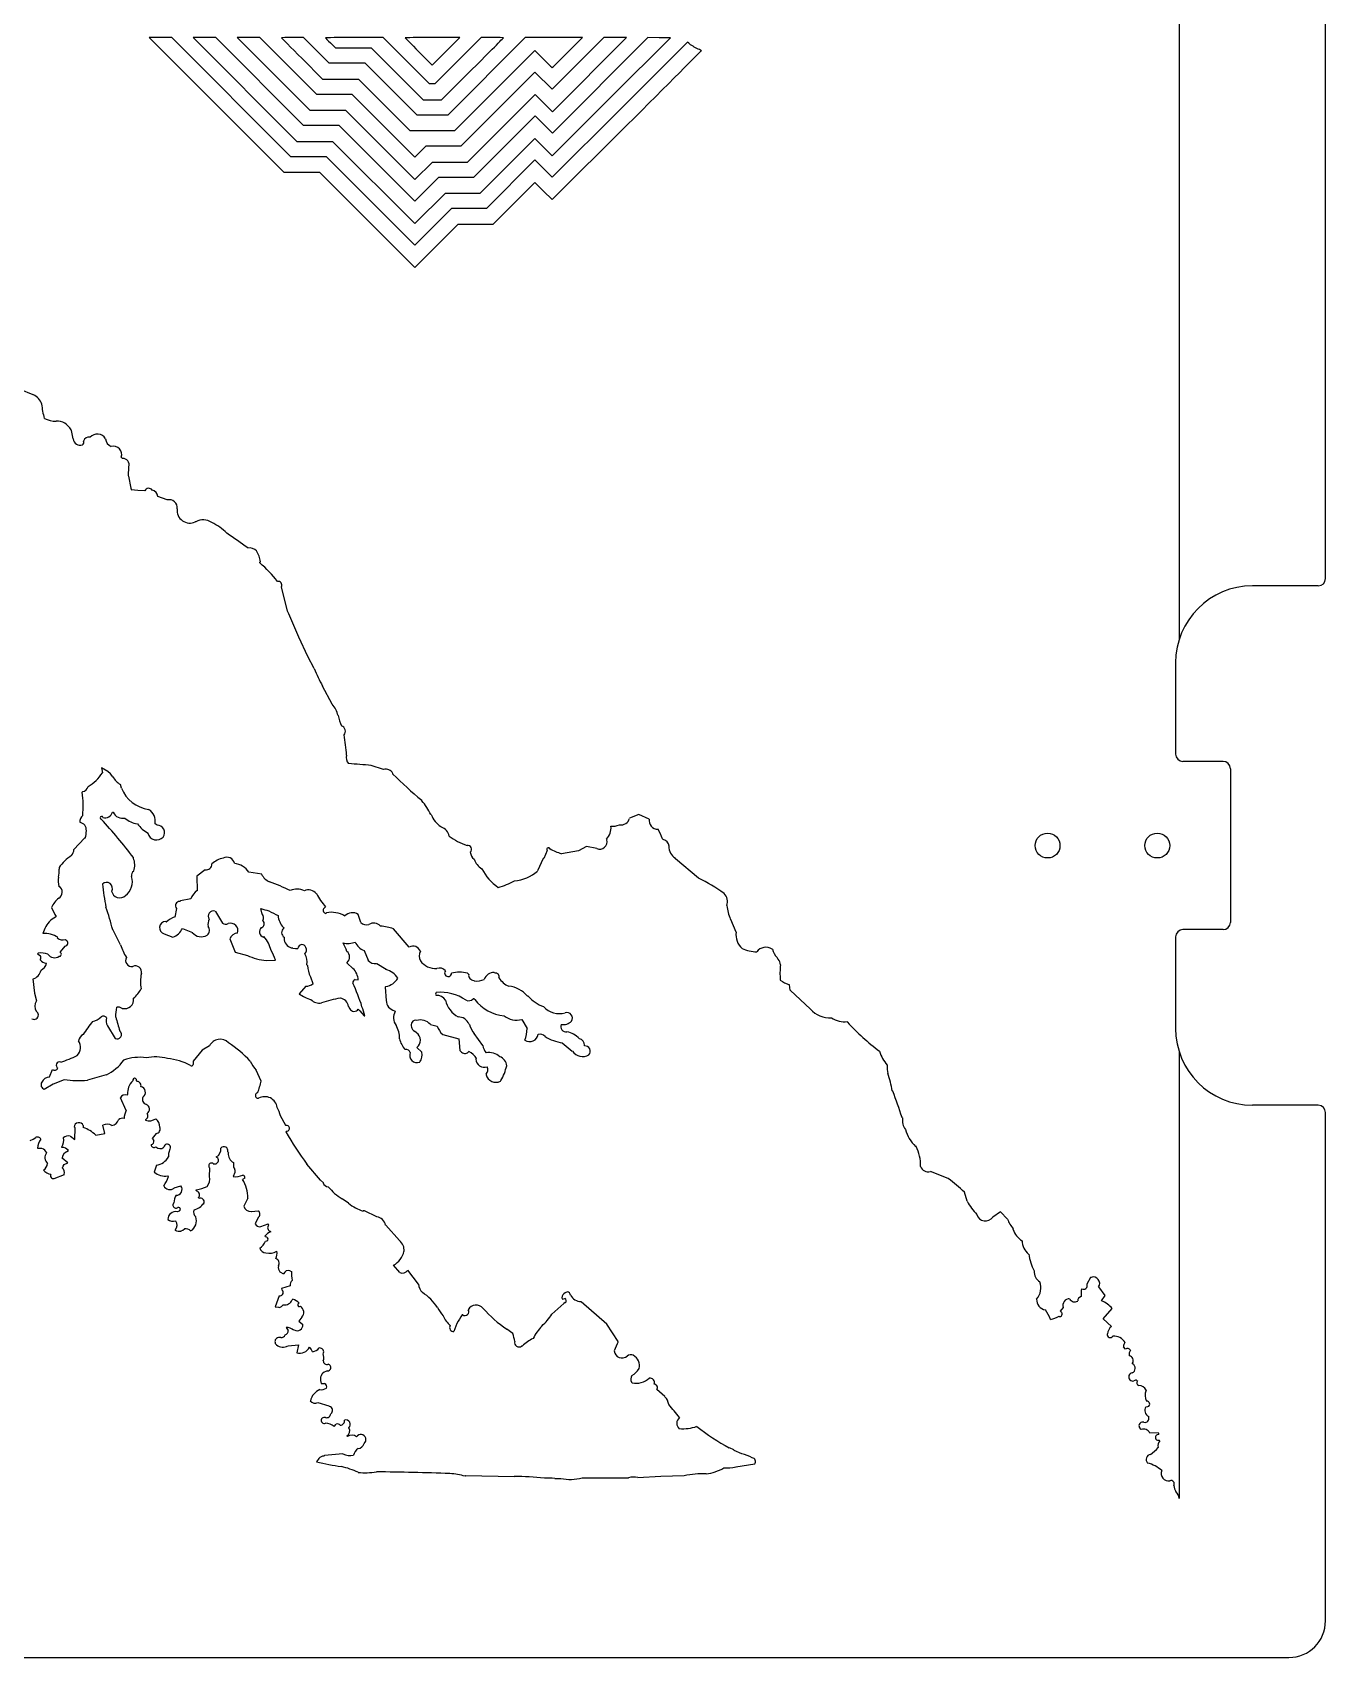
# Model space of a CAD drawing. Header units: millimetres. Extents: x -533 to 177, y -363 to 363.
# Drawn here: x 0.5 to 177.3, y -362.5 to -140.4 of the extents above; entities that cross this region are included whole.
import ezdxf

# ---------------------------------------------------------------- set-up
doc = ezdxf.new("R2010")
doc.units = ezdxf.units.MM

msp = doc.modelspace()

# ---------------------------------------------------------------- linework, layer by layer
at = {"color": 7, "linetype": 'Continuous', "lineweight": 25}
for p, q in [((157.25, -28.2), (157.25, -223.3)), ((177.25, -215), (177.25, -36.5)), ((19.52, -141.05), (16.44, -141.05)), ((16.44, -141.05), (34.85, -159.46)), ((35.79, -157.33), (19.52, -141.05)), ((22.46, -141.05), (36.63, -155.23)), ((25.54, -141.05), (22.46, -141.05)), ((37.54, -153.06), (25.54, -141.05)), ((28.48, -141.05), (38.38, -150.96)), ((31.56, -141.05), (28.48, -141.05)), ((39.33, -148.82), (31.56, -141.05)), ((37.54, -141.05), (36.03, -141.05)), ((41.04, -144.55), (37.54, -141.05)), ((41.21, -141.78), (41.88, -142.45)), ((48.43, -141.05), (44.48, -141.05)), ((54.76, -147.39), (48.43, -141.05)), ((55.13, -144.81), (58.89, -141.05)), ((58.89, -141.05), (55.15, -141.05)), ((61.83, -141.05), (55.5, -147.39)), ((67.85, -141.05), (57.25, -151.66)), ((63.34, -141.05), (61.83, -141.05)), ((75.66, -141.05), (67.85, -141.05)), ((78.6, -141.05), (71.53, -148.12)), ((84.62, -141.05), (71.55, -154.12)), ((71.55, -151.19), (81.68, -141.05)), ((73.61, -143.1), (75.66, -141.05)), ((81.68, -141.05), (78.6, -141.05)), ((79.61, -149.14), (87.68, -141.07)), ((90.03, -141.68), (80.78, -150.91)), ((86.15, -141.06), (84.62, -141.05)), ((87.68, -141.07), (86.15, -141.06)), ((90.19, -141.82), (90.03, -141.68)), ((37.33, -143.92), (40.13, -146.72)), ((41.88, -142.45), (46.78, -142.45)), ((46.78, -142.45), (53.89, -149.56)), ((53.27, -142.96), (55.13, -144.81)), ((58.23, -153.76), (69.17, -142.82)), ((69.17, -142.82), (70.33, -143.99)), ((45.94, -144.55), (41.04, -144.55)), ((53.05, -151.66), (45.94, -144.55)), ((56.41, -149.56), (60.64, -145.33)), ((69.17, -145.76), (59.03, -155.89)), ((71.53, -148.12), (69.17, -145.76)), ((44.19, -148.82), (39.33, -148.82)), ((40.13, -146.72), (45.03, -146.72)), ((52.75, -157.38), (44.19, -148.82)), ((45.03, -146.72), (52.07, -153.76)), ((55.5, -147.39), (54.76, -147.39)), ((59.94, -158.06), (69.18, -148.82)), ((69.18, -148.82), (71.55, -151.19)), ((38.38, -150.96), (43.25, -150.96)), ((43.25, -150.96), (52.75, -160.46)), ((53.89, -149.56), (56.41, -149.56)), ((80.78, -150.91), (71.53, -160.13)), ((71.54, -157.2), (79.61, -149.14)), ((42.41, -153.06), (37.54, -153.06)), ((52.75, -163.4), (42.41, -153.06)), ((57.25, -151.66), (53.05, -151.66)), ((69.18, -151.76), (60.78, -160.16)), ((71.55, -154.12), (69.18, -151.76)), ((71.53, -163.2), (81.72, -153.04)), ((36.63, -155.23), (41.5, -155.23)), ((41.5, -155.23), (52.75, -166.48)), ((52.07, -153.76), (58.23, -153.76)), ((61.69, -162.3), (69.17, -154.82)), ((69.17, -154.82), (71.54, -157.2)), ((40.66, -157.33), (35.79, -157.33)), ((52.75, -169.42), (40.66, -157.33)), ((54.24, -155.89), (52.75, -157.38)), ((59.03, -155.89), (54.24, -155.89)), ((34.85, -159.46), (39.71, -159.46)), ((39.71, -159.46), (52.75, -172.5)), ((52.75, -160.46), (55.15, -158.06)), ((55.15, -158.06), (59.94, -158.06)), ((69.17, -157.76), (62.53, -164.4)), ((71.53, -160.13), (69.17, -157.76)), ((55.99, -160.16), (52.75, -163.4)), ((60.78, -160.16), (55.99, -160.16)), ((63.44, -166.57), (69.17, -160.84)), ((69.17, -160.84), (70.34, -162.02)), ((70.34, -162.02), (71.53, -163.2)), ((52.75, -166.48), (56.93, -162.3)), ((56.93, -162.3), (61.69, -162.3)), ((57.77, -164.4), (52.75, -169.42)), ((52.75, -172.5), (58.68, -166.57)), ((62.53, -164.4), (57.77, -164.4)), ((58.68, -166.57), (63.44, -166.57)), ((0.59, -189.88), (-1.19, -189.17)), ((5.82, -194.75), (5.74, -194.67)), ((6.02, -195.92), (5.82, -194.75)), ((12.78, -198.58), (12.61, -198.41)), ((13.6, -200.98), (13.65, -199.72)), ((14.43, -202.92), (13.99, -202.89)), ((14.87, -202.95), (14.43, -202.92)), ((15.83, -203.01), (14.87, -202.95)), ((18.88, -204.26), (17.61, -203.8)), ((22.81, -207.25), (22.72, -207.25)), ((31.57, -212.78), (31.65, -212.7)), ((31.57, -212.87), (31.57, -212.78)), ((35.35, -219.45), (34.5, -216.13)), ((176.25, -216), (167.25, -216)), ((35.53, -219.81), (35.35, -219.45)), ((36.87, -223.01), (35.53, -219.81)), ((38.11, -225.65), (36.87, -223.01)), ((38.99, -227.3), (38.11, -225.65)), ((156.75, -226.5), (156.75, -239)), ((41.46, -232.17), (40.14, -229.69)), ((10.79, -241.37), (9.92, -240.89)), ((9.92, -240.89), (10.03, -241.55)), ((11.15, -241.71), (10.79, -241.37)), ((11.46, -242.1), (11.15, -241.71)), ((48.48, -241.09), (46.79, -240.55)), ((49.75, -241.72), (49.75, -241.64)), ((163.25, -240), (157.75, -240)), ((164.25, -241), (164.25, -262)), ((7.34, -244.13), (7.25, -244.22)), ((12.64, -243.66), (12.49, -243.16)), ((53.7, -245.38), (53.7, -245.3)), ((11.43, -246.95), (11.51, -246.95)), ((17.5, -248.71), (17.24, -248.55)), ((55, -247.27), (54.92, -247.27)), ((83.35, -247.25), (82.11, -247.78)), ((84.79, -247.88), (83.35, -247.25)), ((7.59, -250.48), (6.13, -252.03)), ((7.68, -250.48), (7.59, -250.48)), ((56.39, -248.98), (56.3, -248.9)), ((78.93, -250.63), (79.01, -250.71)), ((86.71, -250.67), (86.62, -250.59)), ((14.27, -253.23), (14.27, -253.14)), ((70.86, -252.19), (70.39, -253.29)), ((75.12, -252.24), (72.79, -252.64)), ((76.2, -251.62), (75.12, -252.24)), ((77.62, -251.92), (76.2, -251.62)), ((88.37, -253.3), (88.36, -253.21)), ((4.11, -254.51), (4.11, -254.74)), ((24.1, -254.8), (22.95, -255.67)), ((31.81, -255.42), (30.05, -255.14)), ((70.3, -253.29), (69.51, -254.98)), ((70.39, -253.29), (70.3, -253.29)), ((91.53, -255.97), (88.37, -253.3)), ((22.95, -255.67), (23.01, -257.67)), ((20.7, -259.07), (20.62, -259.16)), ((22.12, -258.78), (20.7, -259.07)), ((40.25, -260.14), (40.55, -259.87)), ((3.7, -261.21), (3.62, -261.29)), ((18.78, -261.97), (18.69, -261.89)), ((20.15, -260.09), (19.93, -261.27)), ((25.43, -260.45), (25.51, -260.53)), ((25.51, -260.53), (26.47, -262.09)), ((31.88, -260.86), (31.69, -260.11)), ((40.65, -260.7), (40.57, -260.79)), ((45.37, -262), (45.01, -260.92)), ((95.95, -261.62), (95.87, -261.54)), ((96.67, -263.36), (95.95, -261.62)), ((2.17, -262.83), (1.89, -263.52)), ((3.95, -264.04), (3.87, -264.13)), ((4.96, -264.35), (5.05, -264.43)), ((12.51, -265.07), (11.45, -263)), ((18.49, -263.56), (19.67, -264.03)), ((20.97, -262.83), (22.33, -263.38)), ((27.45, -264.24), (28.17, -266.06)), ((31.76, -262.7), (31.84, -262.7)), ((32.13, -263.95), (32.05, -264.03)), ((34.77, -262.7), (34.85, -262.7)), ((34.85, -262.7), (34.85, -262.78)), ((34.89, -264.04), (34.9, -264.39)), ((51.99, -265.41), (49.83, -262.88)), ((156.75, -264), (156.75, -276.5)), ((163.25, -263), (157.75, -263)), ((1.25, -266.21), (1.17, -266.29)), ((1.17, -266.29), (1.53, -266.51)), ((4.9, -265.27), (4.25, -266.04)), ((4.25, -266.04), (4.26, -266.13)), ((28.17, -266.06), (29.86, -266.52)), ((36.08, -265.51), (36.42, -265.56)), ((36.42, -265.56), (36.77, -265.58)), ((45.81, -265.83), (46.35, -267.15)), ((101.66, -265.65), (101.58, -265.65)), ((32.47, -267.2), (33.72, -267.16)), ((38, -267.8), (38.09, -267.88)), ((43.51, -267.57), (43.51, -267.48)), ((44.29, -268.3), (43.51, -267.57)), ((47.53, -267.62), (48.81, -268.42)), ((102.41, -267.06), (102.28, -266.8)), ((0.51, -269.74), (0.73, -271.66)), ((37.83, -270.73), (36.94, -271.76)), ((38.47, -269.46), (38.82, -270.37)), ((44.6, -269.83), (45, -269.87)), ((48.79, -270.77), (48.71, -270.85)), ((48.71, -270.85), (48.84, -272.69)), ((60.03, -269.04), (59.94, -268.96)), ((60.11, -269.12), (60.03, -269.04)), ((60.89, -270.02), (60.81, -269.94)), ((63.71, -268.94), (63.62, -268.86)), ((104.08, -271.27), (103.97, -270.52)), ((0.73, -271.66), (1.01, -272.74)), ((68.22, -272.08), (68.14, -272.08)), ((106.82, -273.87), (104.08, -271.27)), ((11.86, -274.95), (11.89, -274.62)), ((11.89, -274.62), (11.92, -274.28)), ((11.92, -274.28), (11.95, -273.94)), ((11.95, -273.94), (11.99, -273.61)), ((43.68, -273.5), (43.85, -273.82)), ((45.02, -273.88), (45.25, -274.08)), ((45.25, -274.08), (45.8, -274.78)), ((45.66, -273.83), (45.52, -273.53)), ((45.89, -274.78), (45.66, -273.83)), ((45.8, -274.78), (45.89, -274.78)), ((49.96, -274.08), (50.05, -274.16)), ((67.39, -275.28), (68.09, -276.51)), ((10.72, -276.15), (11.77, -277.88)), ((52.97, -277.09), (52.7, -276.88)), ((54.87, -275.95), (55.79, -276.18)), ((56.58, -277.33), (58.77, -277.94)), ((60.22, -275.97), (60.13, -275.89)), ((62.05, -278.85), (60.84, -277.21)), ((111.89, -275.65), (111.89, -275.57)), ((23.69, -279.48), (22.43, -280.96)), ((24.67, -278.87), (23.69, -279.48)), ((53.71, -279.75), (53.03, -279.1)), ((58.77, -277.94), (58.89, -279.52)), ((58.89, -279.52), (59.14, -279.75)), ((72.91, -278.47), (74.28, -279.61)), ((75.93, -278.89), (75.93, -278.81)), ((157.25, -279.7), (157.25, -340.75)), ((2.8, -283.14), (3.19, -282.13)), ((22.43, -280.96), (22.45, -281.43)), ((61.18, -280.63), (61.1, -280.72)), ((3.32, -284.13), (2.09, -284.83)), ((4.81, -283.51), (3.32, -284.13)), ((10.57, -282.85), (7.99, -283.59)), ((14.68, -283.65), (14.77, -283.74)), ((31.74, -283.69), (31.04, -282.21)), ((62.49, -282.77), (62.5, -282.85)), ((64.44, -283.72), (64.52, -283.63)), ((13.29, -287.71), (12.49, -285.97)), ((13.4, -285.61), (13.48, -285.53)), ((118.08, -285.1), (118, -285.02)), ((35.09, -289.79), (34.38, -288.47)), ((119.44, -288.74), (119.35, -288.66)), ((176.25, -287), (167.25, -287)), ((177.25, -357.5), (177.25, -288)), ((6.24, -289.99), (6.16, -289.99)), ((6.33, -290.07), (6.24, -289.99)), ((6.28, -291.67), (6.33, -290.07)), ((7.41, -289.79), (7.42, -290.04)), ((9.12, -291.08), (10.37, -290.88)), ((10.37, -290.88), (10.08, -289.72)), ((15.92, -288.97), (15.92, -289.06)), ((17.39, -290.86), (16.82, -291.54)), ((35.11, -290.62), (35.19, -290.54)), ((0.18, -291.8), (0.57, -291.62)), ((0.57, -291.62), (0.93, -291.39)), ((1.14, -292.89), (1.75, -292.89)), ((4.48, -292.8), (4.48, -292.71)), ((4.74, -292.8), (4.48, -292.8)), ((5, -292.87), (4.74, -292.8)), ((4.85, -293.52), (5.41, -293.19)), ((5.41, -293.19), (5, -292.87)), ((5.65, -291.21), (6.28, -291.67)), ((16.82, -291.54), (17.07, -291.82)), ((121.3, -292.62), (121.21, -292.63)), ((4.52, -294.22), (4.6, -294.13)), ((5.29, -294.86), (4.52, -294.22)), ((4.56, -295.55), (4.66, -295.31)), ((4.6, -294.13), (4.68, -293.81)), ((4.66, -295.31), (4.82, -295.1)), ((4.68, -293.81), (4.85, -293.52)), ((4.82, -295.1), (5.29, -294.86)), ((17.42, -295.2), (17.12, -296.13)), ((27.16, -293.35), (27.24, -293.43)), ((27.24, -293.43), (27.25, -293.51)), ((27.95, -294.83), (27.97, -295.5)), ((39.85, -297.25), (37.99, -295.06)), ((3.42, -297.01), (4.83, -296.47)), ((18.97, -296.67), (19.06, -296.75)), ((24.66, -296.76), (24.71, -295.59)), ((28.15, -296.19), (27.92, -296.76)), ((27.97, -295.5), (28.06, -295.58)), ((28.06, -295.58), (28.15, -295.88)), ((28.15, -295.88), (28.15, -296.19)), ((29.49, -296.97), (29.18, -297.14)), ((40.24, -297.59), (39.85, -297.25)), ((125.68, -297.02), (123.23, -296.08)), ((19.85, -298.31), (20.76, -298.04)), ((22.87, -298.65), (22.87, -298.57)), ((22.96, -298.73), (22.87, -298.65)), ((23.23, -299.73), (23.15, -299.65)), ((29.92, -299.71), (29.37, -300.82)), ((43.69, -300.38), (42.8, -299.78)), ((128.28, -300.13), (127.91, -298.88)), ((20.52, -301.48), (20.27, -301.56)), ((30.39, -301.54), (31.39, -301.43)), ((45.78, -301.46), (45.69, -301.46)), ((45.86, -301.45), (45.78, -301.46)), ((47.55, -302.24), (45.86, -301.45)), ((132.83, -301.59), (131.76, -302.29)), ((133.78, -302.57), (132.83, -301.59)), ((20.81, -304.19), (21.05, -304.07)), ((21.05, -304.07), (21.26, -303.88)), ((31.33, -302.35), (30.94, -303.2)), ((31.7, -303.59), (32.7, -303.23)), ((32.7, -303.23), (32.7, -303.32)), ((32.7, -303.32), (32.78, -303.4)), ((32.97, -304.23), (33.06, -304.31)), ((50.65, -305.5), (48.76, -303.38)), ((134.57, -303.97), (134.57, -303.89)), ((32.24, -304.92), (32.33, -305)), ((34.31, -309.76), (34.8, -310.03)), ((35.68, -309.63), (35.88, -309.75)), ((50.69, -309.85), (49.82, -308.87)), ((53.24, -311.45), (51.77, -309.57)), ((145.12, -310.54), (144.64, -311.47)), ((145.2, -310.54), (145.12, -310.54)), ((34.22, -313.06), (33.67, -314.58)), ((35.69, -311.68), (34.52, -312.05)), ((143.85, -313.17), (143.49, -313.37)), ((143.86, -312.35), (143.85, -313.17)), ((143.91, -312.08), (143.86, -312.35)), ((147.11, -312.99), (146.24, -311.85)), ((146.63, -313.76), (147.11, -312.99)), ((33.67, -314.58), (34.09, -314.62)), ((34.09, -314.62), (34.26, -314.63)), ((34.26, -314.63), (34.54, -314.51)), ((34.54, -314.51), (34.75, -314.3)), ((35.99, -313.6), (36.07, -313.51)), ((73.13, -314.09), (71.5, -315.56)), ((72.86, -313.32), (72.95, -313.51)), ((72.95, -313.51), (73.26, -313.43)), ((73.3, -313.98), (73.13, -314.09)), ((78.98, -316.94), (75.47, -313.86)), ((141.38, -314.65), (140.98, -315.17)), ((143.39, -313.56), (143.37, -313.76)), ((143.49, -313.37), (143.39, -313.56)), ((146.86, -316.18), (148.08, -314.81)), ((35.17, -317.38), (35.43, -317.8)), ((37.31, -315.99), (36.9, -316.5)), ((36.9, -316.5), (37.42, -316.99)), ((58.49, -316.83), (58.1, -317.93)), ((59.29, -315.64), (59.21, -315.64)), ((66.13, -318.21), (65.31, -317.63)), ((80.55, -319.32), (78.98, -316.94)), ((140.92, -315.92), (140.83, -315.84)), ((147.98, -317.23), (146.86, -316.18)), ((35.41, -319.88), (36.83, -319.76)), ((36.27, -317.69), (36.19, -317.77)), ((36.83, -319.76), (36.6, -320.85)), ((67.44, -319.93), (67.35, -319.93)), ((149.9, -320.36), (149.65, -320.02)), ((150.87, -322.34), (150.87, -322.26)), ((39.86, -324.62), (39.95, -325.03)), ((39.95, -325.03), (40.41, -325.05)), ((82.46, -324.96), (82.37, -324.88)), ((86.94, -326.84), (85.83, -325.87)), ((39.47, -327.63), (40.98, -328.09)), ((40.98, -328.09), (41.07, -328.18)), ((152.71, -328.23), (152.98, -328.2)), ((40.52, -329.7), (40.44, -329.7)), ((41.73, -330.92), (41.99, -330.61)), ((153.08, -329.64), (153.08, -329.56)), ((43.44, -332.21), (43.52, -332.29)), ((152.04, -331.34), (151.8, -331.07)), ((154.39, -331.78), (153.22, -331.81)), ((154.59, -332.86), (154.5, -332.78)), ((39.62, -335.28), (39.31, -335.74)), ((40.42, -334.88), (40.33, -334.97)), ((42.92, -334.65), (40.42, -334.88)), ((96.34, -334.11), (95.75, -333.83)), ((96.42, -334.19), (96.34, -334.11)), ((97.44, -334.67), (96.42, -334.19)), ((59.64, -337.7), (59.72, -337.62)), ((59.72, -337.62), (66.33, -337.77)), ((86.4, -337.73), (89.58, -337.64)), ((96.65, -336.45), (99.23, -336.04)), ((71.9, -338.04), (72.3, -338.04)), ((72.3, -338.04), (72.7, -338.02)), ((75.62, -337.94), (81.98, -337.93)), ((83.23, -337.9), (86.4, -337.73)), ((-172.25, -362.5), (172.25, -362.5))]:
    msp.add_line(p, q, dxfattribs=at)
for centre in [(139.25, -251.5), (154.25, -251.5)]:
    msp.add_circle(centre, 1.7, dxfattribs=at)
for centre, radius, start, end in [((-0.15, -191.7), 1.96, 15.7549, 67.7291), ((11.61, -190.31), 9.92, 184.9308, 196.3313), ((3.58, -190.4), 3.08, 241.3547, 272.2825), ((3.75, -195.72), 2.25, 27.7702, 91.3397), ((9.34, -196.53), 1.29, 29.9939, 139.4457), ((7, -195.78), 0.984, 187.8901, 287.8573), ((7.12, -196.39), 0.374, 298.099, 28.1292), ((8.18, -196.43), 0.765, 76.9556, 163.3866), ((11.78, -195.73), 1.34, 186.6262, 245.8917), ((11.53, -198.05), 1.14, 341.599, 104.7879), ((12.81, -199.46), 0.882, 342.4838, 91.7131), ((78.67, -188.83), 66.19, 190.5802, 192.2695), ((16.36, -203.24), 0.577, 35.6244, 157.0269), ((16.6, -203.88), 1.01, 4.8245, 76.8809), ((19.18, -205.31), 1.09, 350.888, 105.9329), ((22, -205.66), 1.76, 174.3166, 294.4325), ((23.81, -208.92), 1.95, 53.1283, 121.1962), ((22.16, -213.52), 6.78, 44.0266, 65.3481), ((-27.48, -290.43), 98.15, 54.205, 56.2646), ((30.13, -212.2), 1.39, 45.3518, 98.4644), ((27.69, -213.29), 4, 8.5653, 31.4251), ((20.56, -225.78), 16.97, 37.746, 49.5559), ((34.06, -215.89), 0.505, 331.8046, 98.6962), ((176.25, -215), 1, 270, 0), ((167.25, -226.5), 10.5, 90, 180), ((53.94, -221.58), 16.01, 200.9443, 210.465), ((38.33, -234.74), 4.05, 14.3808, 39.4355), ((47.48, -232.82), 5.3, 189.9213, 205.9754), ((42.46, -235.89), 0.795, 321.838, 71.1411), ((18.15, -240.73), 25.31, 3.6203, 9.8933), ((44.71, -239.44), 1.34, 167.1182, 220.1899), ((157.75, -239), 1, 180, 270), ((5.43, -238.76), 5.38, 299.4093, 328.7309), ((14.12, -240.54), 3.08, 210.399, 238.1454), ((23.58, -509.13), 269.58, 85.0598, 85.721), ((48.77, -242.16), 1.11, 27.8839, 105.198), ((92.78, -198.17), 61.23, 225.3444, 230.3255), ((163.25, -241), 1, 0, 90), ((-4.99, -246.14), 12.4, 354.2006, 8.9189), ((7.16, -243.21), 0.937, 280.7198, 345.6681), ((17.11, -241.77), 4.86, 202.9144, 261.0217), ((15.37, -248.19), 1.9, 349.2924, 59.0662), ((47.54, -250.7), 8.14, 24.948, 40.8353), ((7.97, -248.2), 1.02, 127.6988, 186.834), ((6.75, -249.39), 1.09, 355.5813, 79.4231), ((9.92, -247.72), 0.201, 18.508, 254.6222), ((-37.76, -292.51), 65.25, 37.1071, 43.1172), ((10.41, -246.64), 1.06, 253.1208, 343.125), ((12.8, -246.36), 1.42, 204.5138, 283.0976), ((15.16, -245.57), 2.98, 226.6963, 263.293), ((19.05, -245.24), 5.36, 217.804, 238.7863), ((17.51, -249.73), 1.02, 323.0178, 90.8719), ((58.11, -246.14), 3.31, 200.0031, 236.8618), ((79.78, -246.72), 2.15, 263.7418, 295.6413), ((80.94, -247.47), 1.21, 259.1979, 344.8555), ((85.95, -248.09), 1.18, 169.5206, 272.5486), ((5.06, -249.55), 2.78, 340.4111, 1.4417), ((17.43, -249.54), 1.2, 193.7665, 318.1675), ((55.91, -250.44), 1.53, 8.6488, 71.7941), ((62.09, -244.2), 7.6, 232.1847, 253.1635), ((78.01, -250.96), 1.03, 248.2062, 13.8593), ((77.48, -249.13), 2.09, 313.9494, 7.4607), ((80.04, -252.87), 6.96, 19.1759, 31.2078), ((86.41, -251.73), 1.1, 7.5186, 74.2121), ((8.91, -257.82), 5.84, 122.0031, 145.397), ((4.79, -252.01), 1.34, 320.0809, 359.4324), ((12.08, -254.16), 2.38, 339.9432, 23.1807), ((27.08, -256.19), 3.01, 99.9138, 133.8989), ((27.05, -254.17), 1.07, 12.8727, 117.1212), ((59.99, -251.99), 0.52, 309.8183, 102.1993), ((61.77, -252.25), 1.45, 185.4037, 230.8336), ((70.99, -252.02), 0.215, 24.3814, 232.4943), ((79.79, -234.58), 19.36, 243.6143, 248.8161), ((89.21, -251.72), 1.72, 175.4915, 240.459), ((0.99, -255.05), 3.13, 345.4691, 5.7602), ((14.75, -255.61), 0.756, 124.3692, 189.1116), ((24.25, -254.07), 0.746, 258.072, 3.6234), ((27.72, -256.74), 2.83, 34.4829, 82.4151), ((33.89, -254.36), 2.34, 206.9838, 244.1327), ((63.34, -252.47), 2.64, 200.0021, 236.8654), ((68.07, -251.48), 6.95, 207.4749, 235.6218), ((65.9, -250.87), 5.47, 274.9229, 311.2837), ((6.85, -256.32), 2.86, 170.199, 195.7125), ((3.62, -257.88), 0.916, 298.2856, 58.8089), ((10.59, -257.35), 0.812, 331.6526, 134.1479), ((46.03, -252.7), 36.23, 186.4435, 191.4802), ((11.8, -256.48), 2.33, 306.9761, 18.9539), ((24.12, -259.47), 2.12, 121.6656, 160.9748), ((25.62, -277.76), 22.49, 63.3265, 71.1893), ((36.65, -259.76), 2.3, 64.3452, 113.7928), ((38.22, -258.97), 1.4, 39.3132, 114.3176), ((61.11, -246.45), 11.19, 285.7099, 298.0587), ((81.96, -275.98), 22.18, 53.9314, 64.4281), ((6.35, -261.43), 3.57, 129.9144, 155.8936), ((12.42, -257.5), 1.15, 191.999, 312.6392), ((20.57, -259.72), 0.563, 84.5656, 221.3442), ((46.81, -254.21), 8.44, 207.2676, 222.0694), ((93.89, -259.18), 1.6, 340.5866, 45.1565), ((102.81, -258.79), 7.46, 187.1113, 201.6256), ((4.93, -263.99), 2.99, 115.8921, 157.2734), ((13.89, -255.34), 11.75, 203.2033, 209.9539), ((-26.23, -272.65), 38.89, 14.3556, 19.107), ((18.69, -262.74), 0.851, 89.7199, 256.3428), ((20.95, -264.25), 3.16, 108.9758, 133.6285), ((26.15, -262.28), 1.69, 154.5864, 189.5986), ((25.24, -261.17), 0.739, 75.8598, 212.1224), ((26.89, -261.64), 0.617, 227.3522, 303.0909), ((27.55, -263.13), 1.02, 341.2756, 108.1484), ((35.75, -247.61), 13.15, 251.9836, 256.9399), ((31.61, -262.19), 0.557, 294.1708, 48.3472), ((31.13, -261.41), 0.93, 336.9966, 36.5041), ((39.11, -249.32), 12.78, 240.2987, 246.6745), ((36.73, -260.88), 2.68, 183.7086, 223.0156), ((40.68, -260.33), 0.477, 156.6678, 256.295), ((41.37, -264.07), 3.44, 58.4459, 102.0533), ((44.22, -262.13), 1.45, 57.0614, 136.4519), ((46.18, -261.19), 1.15, 224.7128, 284.2065), ((47.14, -263.34), 1.24, 42.2206, 122.9554), ((163.25, -262), 1, 270, 0), ((2.02, -267.31), 3.79, 59.4681, 92.0195), ((4.63, -263.15), 1.25, 232.0022, 285.1304), ((18.84, -261.83), 2.36, 290.6293, 334.8601), ((23.54, -262.41), 1.56, 218.5794, 301.0046), ((23.88, -263.09), 0.799, 305.7097, 41.1633), ((28.67, -264.79), 1.34, 96.6127, 155.9022), ((32.3, -263.28), 0.794, 133.1455, 251.2067), ((28.82, -266.84), 4.39, 13.0823, 41.1588), ((35.29, -263.4), 0.754, 125.2661, 237.8574), ((47.29, -270.57), 8.1, 71.7695, 84.5667), ((99.22, -263.69), 2.57, 172.4752, 227.5224), ((157.75, -264), 1, 90, 180), ((1.66, -268.96), 2.78, 70.4032, 98.466), ((1.11, -266.81), 0.516, 322.5754, 35.5158), ((3.49, -265.76), 1.07, 212.8167, 305.244), ((4.16, -266.38), 0.265, 256.3797, 69.864), ((4.87, -264.83), 0.439, 274.2944, 66.2087), ((20.42, -262.47), 8.33, 198.1814, 211.3416), ((32.88, -260.25), 6.96, 244.1884, 266.5558), ((27.12, -269.46), 6.98, 19.1922, 31.1894), ((36.19, -264.21), 1.3, 187.7938, 265.2645), ((37.32, -265.59), 0.55, 13.7284, 178.1939), ((37.32, -265.8), 0.634, 307.9804, 32.5182), ((35.61, -267.49), 2.41, 352.5857, 29.461), ((43.56, -261.95), 2.94, 257.8797, 290.9641), ((37.71, -267.93), 6.08, 18.7513, 30.7657), ((42.82, -266.75), 1.01, 313.2096, 49.9168), ((46.47, -263.93), 2.01, 202.264, 250.8586), ((52.52, -266.3), 1.04, 19.5893, 121.0266), ((54.73, -266.6), 1.38, 152.3027, 208.7279), ((99.91, -259.42), 6.63, 248.5488, 266.496), ((100.75, -266.95), 1.54, 57.4048, 143.9026), ((103.59, -265.36), 1.95, 188.5316, 227.7224), ((0.11, -268.23), 1.57, 284.6674, 348.4524), ((2.43, -266.51), 1.09, 214.0305, 267.1626), ((1.11, -267.37), 1.28, 294.6821, 349.8694), ((14.05, -267.2), 0.842, 151.8132, 278.6867), ((14.53, -268.82), 0.865, 347.9598, 113.9604), ((42.6, -267.64), 4.52, 183.1015, 203.7964), ((42.74, -269.95), 2.26, 2.0133, 46.775), ((47.3, -266.47), 1.18, 215.6797, 281.0438), ((47.93, -271.29), 2.99, 33.515, 73.0251), ((55.58, -265.79), 2.53, 215.5131, 273.7298), ((56.11, -269.35), 1.1, 41.8951, 109.3322), ((57.29, -268.93), 0.478, 140.2807, 359.2422), ((101.63, -267.82), 1.1, 1.6885, 44.412), ((116.28, -269.01), 13.61, 174.8627, 183.6775), ((19.71, -270.1), 4.48, 165.7637, 192.7737), ((37.74, -268.94), 1.8, 272.8983, 307.0966), ((44.76, -270.31), 0.502, 108.814, 179.6548), ((23.29, -280.34), 23.25, 17.0353, 25.5796), ((48.4, -268.44), 2.36, 279.5616, 329.6102), ((58.8, -273.6), 4.78, 76.2101, 102.5052), ((60.83, -269.21), 0.726, 172.7422, 267.7067), ((61.15, -267.25), 2.78, 264.6539, 292.72), ((63.58, -270.3), 1.45, 88.6282, 160.3042), ((63.8, -269.4), 0.467, 335.0034, 101.8573), ((67.01, -267.63), 3.41, 215.2466, 245.498), ((65.09, -274.75), 4.06, 41.2293, 82.8168), ((105.38, -266.1), 4.64, 234.681, 252.2932), ((2.08, -273.48), 1.3, 145.1295, 211.266), ((13.07, -272.56), 1.24, 254.7972, 8.523), ((10.33, -268.05), 5.87, 312.5257, 328.7761), ((39.63, -268.33), 4.36, 231.9133, 255.6941), ((39.67, -271.53), 1.52, 222.3493, 281.8869), ((45.62, -289.75), 17.65, 99.9715, 108.6019), ((42.36, -273.67), 1.33, 7.4553, 81.427), ((50.28, -272.67), 1.44, 180.6507, 257.2777), ((55.88, -271.79), 0.296, 136.5697, 226.5657), ((56.26, -277.73), 6.17, 55.6158, 95.5539), ((55.81, -273.32), 1.32, 31.0171, 95.9563), ((60.24, -271.95), 3.36, 191.7802, 242.4152), ((60.11, -271.91), 0.808, 243.7254, 317.9529), ((60.76, -272.74), 0.295, 46.5177, 99.7672), ((65.4, -269.27), 5.51, 216.2478, 265.3039), ((72.15, -268.6), 5.24, 221.5942, 250.0186), ((0.7, -274.68), 0.581, 239.5713, 63.0377), ((8.4, -273.61), 1.95, 278.5299, 317.7268), ((10.16, -275.33), 0.517, 30.8466, 127.2063), ((11.8, -275.49), 1.27, 160.5416, 211.3851), ((57.01, -262.88), 46.74, 194.9649, 197.4007), ((12.18, -274.63), 1.04, 57.2282, 100.8384), ((44.45, -273.47), 0.703, 210.0531, 324.2017), ((51.56, -275.02), 1.73, 150.3634, 217.7314), ((52.82, -275.93), 0.551, 69.2882, 146.2773), ((53.52, -277.14), 1.8, 41.447, 106.3767), ((58.73, -276.43), 1.5, 20.9127, 91.7752), ((66.69, -272.58), 2.79, 231.4293, 284.5539), ((72.51, -271.53), 2.94, 222.6844, 285.5459), ((73.51, -275.11), 0.775, 328.9059, 105.2842), ((109.51, -271.4), 3.65, 222.5464, 272.966), ((111.5, -272.36), 3.23, 236.116, 276.8693), ((8.01, -278.46), 1.28, 118.1342, 167.6641), ((19.95, -285), 14.7, 139.9534, 148.5614), ((12.03, -277.33), 0.607, 244.6887, 51.0561), ((46.96, -277.88), 3.7, 359.582, 29.1516), ((53.24, -276.06), 0.98, 153.7386, 237.0405), ((52.25, -278.12), 1.25, 308.4295, 54.696), ((58.02, -275.5), 2.32, 196.875, 231.7085), ((64.35, -274.68), 4.33, 197.3842, 215.7658), ((63.58, -276.52), 4.51, 339.3104, 0.0379), ((68.45, -277.12), 1.18, 236.6252, 350.993), ((69.85, -278.16), 0.882, 37.8792, 105.2813), ((74.01, -271.74), 6.82, 239.4913, 260.736), ((73.4, -276.26), 0.703, 155.3249, 281.5344), ((73.05, -274.47), 1.52, 258.8877, 317.0081), ((72.79, -280.27), 3.4, 43.9428, 77.2511), ((138.64, -250.63), 36.63, 223.0781, 232.3353), ((167.25, -276.5), 10.5, 180, 270), ((5.49, -279.08), 1.55, 313.8437, 35.0335), ((26.11, -279.59), 1.61, 44.6681, 153.1573), ((18.08, -292.45), 16.73, 43.3198, 56.7365), ((53.77, -277.2), 3.2, 192.8665, 223.3795), ((51.56, -279.97), 0.591, 17.7307, 101.3928), ((53.03, -280.19), 0.987, 156.4512, 292.9814), ((52.27, -280.13), 1.49, 320.0382, 15.0159), ((59.6, -279.23), 0.691, 228.1876, 322.1713), ((59.28, -281.6), 2.13, 27.1193, 66.0015), ((64.12, -278.52), 2.1, 189.1748, 219.1788), ((62.88, -281.99), 2.19, 47.7076, 100.1117), ((75.7, -278.64), 1.71, 214.1962, 299.8526), ((75.06, -278.77), 0.878, 357.2231, 77.9603), ((76, -279.63), 0.742, 317.7344, 95.4202), ((122.24, -277.54), 6.34, 199.2601, 218.9657), ((3.48, -281.7), 0.517, 235.9263, 332.2564), ((4.19, -281.54), 0.471, 72.2668, 237.7289), ((1.25, -270.19), 11.33, 285.786, 297.9766), ((7.78, -277.11), 6.38, 295.9417, 324.016), ((15.1, -286.42), 5.97, 81.1242, 111.2703), ((17.3, -286.82), 6.42, 75.0998, 101.4828), ((18.12, -288.93), 8.36, 61.7594, 84.3207), ((22.22, -281.36), 0.25, 236.7698, 342.248), ((34.55, -279.1), 4.69, 203.5624, 221.4911), ((62.27, -280.64), 1.18, 183.7193, 287.7228), ((61.87, -282.17), 0.864, 316.0688, 28.1274), ((63.94, -281.68), 1.37, 3.1185, 72.5157), ((57.82, -279.89), 7.68, 330.8114, 347.0733), ((120.8, -281.81), 3.49, 175.3756, 194.1597), ((2.34, -284.18), 0.698, 150.731, 249.2542), ((2.89, -284.45), 1.31, 94.1082, 152.2285), ((6.79, -268.45), 15.18, 262.5337, 274.5606), ((15.78, -285.33), 2.31, 133.7848, 184.8417), ((14.43, -283.58), 0.264, 343.1382, 199.9834), ((14.72, -284.33), 0.594, 345.676, 84.8238), ((5.28, -276.99), 27.3, 342.2888, 345.7847), ((63.82, -282.49), 1.38, 195.3036, 296.6996), ((104.32, -287.17), 13.85, 8.9189, 18.9844), ((13.17, -286.36), 0.783, 72.8815, 150.2078), ((15.13, -285.24), 0.785, 304.7725, 78.3692), ((16.16, -286.22), 0.668, 149.7083, 258.6599), ((31.32, -285.67), 0.379, 95.1822, 280.621), ((32.23, -287.55), 1.72, 7.9985, 118.9786), ((58.7, -308.25), 63.74, 17.897, 21.2954), ((12.8, -289.64), 0.862, 77.521, 130.6521), ((15.38, -288.88), 2.39, 150.7185, 178.2022), ((15.68, -288.46), 0.57, 294.8898, 34.8342), ((15.75, -287.54), 0.711, 303.2695, 67.4736), ((29.6, -289.66), 4.93, 13.9696, 28.4642), ((121.4, -289.11), 2, 169.4927, 217.41), ((176.25, -288), 1, 0, 90), ((6.81, -290.03), 0.649, 22.1474, 176.1693), ((5.84, -294.53), 4.76, 46.4535, 70.6219), ((10.65, -291.28), 1.67, 65.5879, 109.9048), ((11.19, -288.69), 1.09, 277.723, 343.9827), ((16.41, -287.47), 1.66, 252.7068, 303.8358), ((16.49, -289.94), 1.38, 357.3494, 52.1621), ((17.35, -290.27), 0.586, 274.2968, 26.9132), ((35.23, -290.15), 0.39, 263.8726, 111.9278), ((73.67, -268.74), 44.34, 209.5699, 216.4107), ((124.59, -288.99), 4.96, 195.5376, 227.0701), ((1.11, -291.95), 0.595, 34.1178, 107.8831), ((3.63, -293.09), 2.5, 144.0598, 175.4605), ((1.44, -293.89), 1.04, 20.4293, 72.1039), ((3.12, -291.83), 1.62, 327.0519, 13.4592), ((5.39, -292.21), 1.03, 75.7257, 132.6995), ((16.65, -291.94), 0.439, 274.2815, 15.5914), ((17.1, -292.37), 0.418, 181.5451, 308.4404), ((17.93, -292.13), 0.807, 224.6551, 309.6663), ((18.9, -292.78), 0.459, 314.4747, 176.5954), ((21.4, -293.96), 2.34, 158.564, 182.7401), ((25.12, -293.04), 1.12, 294.9262, 8.7037), ((26.65, -293.2), 0.533, 343.5678, 142.3336), ((116.08, -295.15), 5.8, 357.8843, 25.8475), ((1.32, -294.85), 1.22, 302.5377, 355.6487), ((3.19, -294.17), 1.02, 140.4137, 229.4417), ((17.03, -292.88), 2.36, 279.5715, 329.5943), ((24.95, -295.29), 0.385, 49.6407, 232.2884), ((25.39, -294.53), 0.505, 246.8515, 67.3842), ((28.57, -293.65), 1.34, 174.083, 242.1737), ((122.94, -295), 1.12, 199.1334, 285.2698), ((3.19, -294.85), 1.59, 219.9385, 262.6693), ((3.32, -296.63), 0.387, 148.8953, 285.29), ((3.93, -296.24), 0.926, 345.8477, 47.7821), ((18.59, -294.52), 2.18, 227.7019, 280.1204), ((14.64, -295.34), 4.64, 324.6787, 342.3061), ((23.16, -297.14), 1.54, 320.9465, 14.0956), ((28.18, -293.99), 2.78, 264.6503, 292.7228), ((25.7, -299.53), 4.22, 357.5574, 34.4985), ((29.22, -296.85), 0.296, 335.4315, 83.4256), ((40.95, -297.43), 0.735, 193.1513, 267.5998), ((105.22, -323.72), 33.64, 47.5923, 52.5356), ((19.25, -297.61), 0.928, 206.4173, 310.2253), ((21.44, -300.26), 1.62, 144.0738, 182.1913), ((20.12, -298.51), 0.8, 270.8342, 36.1382), ((21.4, -291.12), 7.59, 281.1825, 292.9927), ((22.74, -299.26), 0.567, 316.3695, 67.3621), ((23.42, -300.22), 0.524, 341.9728, 111.1516), ((46.09, -294.06), 6.6, 218.4331, 240.1432), ((20.09, -302.68), 1.13, 80.7009, 176.1633), ((20.08, -300.65), 0.418, 128.1477, 308.6967), ((20.43, -301.23), 0.264, 289.2602, 110.0131), ((23.42, -301.56), 0.926, 165.8355, 227.7884), ((21.68, -298.61), 2.86, 287.2474, 321.6927), ((30.34, -300.53), 1.01, 196.1657, 273.2104), ((30.95, -301.86), 0.618, 307.9909, 44.7355), ((47.23, -296.18), 5.5, 229.9204, 253.7671), ((135.03, -296.62), 7.61, 207.4371, 224.2581), ((130.76, -301.6), 1.22, 195.6666, 325.6863), ((19.73, -301.62), 1.25, 231.9971, 285.1388), ((19.29, -303.39), 0.954, 315.4999, 36.0753), ((20.57, -302.96), 1.26, 241.0654, 280.6423), ((21.37, -304.87), 0.994, 42.84, 96.6711), ((21.26, -302.79), 1.63, 300.9021, 19.4773), ((31.53, -303), 0.623, 198.8389, 286.1597), ((33.56, -305.84), 1.61, 108.1245, 144.9791), ((33.11, -303.76), 0.49, 132.4117, 253.3278), ((47.24, -303.78), 1.57, 14.6709, 78.4565), ((137.39, -301.3), 3.83, 199.35, 222.4824), ((137.07, -303.27), 2.6, 195.6037, 240.2846), ((30.35, -304.69), 2.19, 302.7962, 335.7892), ((32.41, -306.26), 0.914, 197.0695, 268.7274), ((32.38, -305.29), 0.296, 263.3924, 99.715), ((49.65, -306.79), 1.63, 353.1586, 52.1397), ((138.11, -305.51), 2.33, 180.2824, 231.7299), ((32.91, -305.44), 1.81, 253.1317, 302.6776), ((32.3, -307.26), 1.61, 333.6664, 10.5377), ((33.55, -308.6), 0.661, 326.8405, 73.1368), ((48.46, -306.33), 2.88, 298.2069, 346.9453), ((145.79, -305.74), 9.26, 189.9511, 205.061), ((34.95, -309.18), 0.868, 165.8405, 222.6421), ((35.46, -310.31), 0.714, 71.8576, 156.9895), ((36.64, -311.63), 0.954, 132.0385, 183.161), ((40.02, -309.93), 4.14, 177.502, 193.7889), ((51.07, -309.11), 0.836, 242.7264, 326.386), ((139.09, -309.71), 1.69, 178.2468, 238.0059), ((145.5, -311.36), 0.881, 326.8662, 109.9999), ((34.29, -312.61), 0.458, 260.3679, 32.6841), ((34.85, -312.08), 0.328, 174.1867, 238.5303), ((55.13, -311.29), 1.89, 185.1063, 224.4108), ((49.95, -318.55), 7.07, 33.564, 57.2179), ((73.68, -313.38), 0.821, 118.3199, 175.4756), ((73.59, -312.96), 0.43, 358.0196, 135.07), ((75.62, -311.97), 1.89, 212.1016, 265.2129), ((135.99, -311.95), 2.35, 318.8241, 20.1091), ((144.19, -311.67), 0.496, 235.3854, 23.4887), ((34.92, -313.15), 1.16, 261.7692, 337.5032), ((35.65, -315.07), 1.61, 38.1325, 74.999), ((36.96, -314.3), 0.231, 100.8372, 305.8873), ((36.55, -315.33), 1.01, 319.1906, 56.6113), ((61.89, -311.36), 6.89, 208.5026, 220.0901), ((59.62, -315.25), 0.507, 230.3248, 36.0741), ((61.12, -315.56), 1.25, 39.1064, 150.7477), ((75.41, -303.02), 17.76, 221.4155, 235.3468), ((73.16, -313.71), 0.296, 296.7661, 69.9554), ((139.17, -313.57), 1.42, 177.151, 261.716), ((133.05, -318.98), 7.15, 22.123, 34.131), ((140.85, -315.54), 0.39, 279.2603, 71.1759), ((142.25, -314.37), 0.912, 88.6711, 198.1251), ((142.96, -313.12), 0.766, 206.5198, 302.3989), ((145.52, -316.82), 3.26, 38.2213, 70.0932), ((35.24, -318.7), 1.32, 44.7147, 93.1693), ((36.7, -317.1), 0.731, 234.0281, 8.5861), ((60.31, -314.11), 4.06, 204.5319, 227.604), ((58.04, -317.39), 0.545, 149.0906, 275.9693), ((78.98, -328.41), 23.54, 147.1364, 150.5231), ((74.81, -321.78), 6.56, 135.5329, 153.852), ((63.5, -310.18), 9.64, 313.3924, 326.0863), ((138.48, -311.51), 4.93, 283.9683, 298.4622), ((149, -318.46), 1.59, 129.9291, 172.6749), ((34.21, -319.32), 0.591, 130.951, 228.4699), ((34.7, -318.7), 1.38, 230.2788, 300.823), ((34.25, -319.51), 0.768, 76.142, 124.3143), ((34.52, -318.23), 0.536, 261.002, 342.7421), ((34.88, -317.86), 0.555, 285.7072, 5.4039), ((61.53, -319.98), 4.93, 8.0631, 21.0514), ((67, -319.44), 0.607, 166.1056, 304.9578), ((71.53, -324.16), 5.89, 116.4212, 134.0817), ((91.03, -324.63), 11.75, 153.1699, 159.9222), ((147.82, -318.36), 0.416, 165.7296, 329.4742), ((148.3, -320.42), 1.85, 31.7837, 93.7132), ((150.18, -319.89), 0.545, 124.0438, 193.0694), ((36.98, -319.4), 1.51, 255.4683, 334.0497), ((36.75, -321.58), 2.2, 23.2618, 43.8703), ((38.51, -319.22), 1.51, 279.9323, 320.3989), ((39.74, -320.73), 0.545, 329.1039, 95.951), ((39, -321.5), 1.3, 340.789, 22.3193), ((40.72, -321.96), 0.489, 175.9565, 293.4277), ((81.07, -320.49), 1.07, 185.6433, 311.0804), ((82.29, -321.92), 0.807, 65.9164, 129.6703), ((81.77, -322.63), 1.68, 347.1861, 59.6518), ((150.19, -320.66), 0.414, 21.2017, 133.8409), ((151.45, -321.07), 1.04, 147.2248, 190.8409), ((150.3, -321.92), 0.668, 329.7115, 78.6468), ((40.94, -324.42), 1.1, 98.8017, 190.4662), ((40.79, -322.86), 0.47, 267.3737, 75.1396), ((83.21, -324.47), 0.931, 146.644, 206.0974), ((81.11, -321.61), 2.69, 299.4137, 328.7233), ((82.97, -322.31), 2.7, 259.0297, 312.1632), ((84.88, -324.93), 0.627, 341.5609, 98.8849), ((150.91, -324.15), 0.563, 98.927, 286.0395), ((150.52, -322.96), 0.711, 295.6526, 59.8441), ((40.66, -327.95), 2.26, 113.5252, 166.3325), ((39.97, -324.63), 1.26, 260.0631, 303.6637), ((40.17, -325.51), 0.524, 341.7377, 62.7118), ((85.46, -325.59), 0.463, 322.8747, 88.1663), ((151.31, -324.9), 0.318, 47.8932, 139.5321), ((151.89, -324.92), 0.444, 144.6813, 246.5227), ((151.75, -326.4), 1.07, 23.6271, 92.1104), ((154.36, -326.68), 1.78, 156.5141, 206.6111), ((39.08, -326.98), 0.756, 214.377, 300.6667), ((40.95, -328.72), 0.555, 304.6578, 77.3957), ((85.53, -328.21), 1.96, 8.5844, 44.0821), ((59.31, -352.43), 37.34, 37.4725, 41.0397), ((153.43, -328.74), 0.888, 144.6934, 246.501), ((152.84, -327.85), 0.381, 290.9352, 100.4204), ((40.35, -330.09), 0.404, 77.454, 298.3459), ((40.67, -329.12), 0.594, 255.6764, 354.8184), ((40.18, -333.09), 2.67, 54.5663, 82.1551), ((42.2, -331.06), 0.49, 42.4188, 114.9465), ((42.55, -330.15), 0.582, 270.6153, 10.1356), ((43.29, -330.66), 0.638, 314.7059, 105.0178), ((89.5, -330.48), 0.947, 125.6548, 231.1038), ((89.37, -325.42), 5.81, 265.3701, 289.563), ((108.06, -310.34), 26.52, 230.8418, 242.3277), ((152.28, -330.84), 0.533, 73.5666, 205.8732), ((152.59, -329.83), 0.523, 251.9605, 21.1722), ((43.04, -331.51), 0.804, 299.4656, 29.4494), ((44.12, -333.16), 1.06, 51.2445, 124.2449), ((45.37, -332.7), 0.69, 309.5977, 148.5075), ((152.39, -332.18), 0.91, 23.9489, 112.7759), ((154.38, -332.41), 0.392, 75.0869, 288.0532), ((155.4, -333.55), 1.07, 139.745, 192.871), ((154.19, -331.99), 0.295, 353.4028, 46.551), ((40.34, -335.96), 0.994, 90.3395, 136.6397), ((43.95, -332.61), 2.28, 243.1123, 279.988), ((46.39, -335.57), 2.16, 130.2851, 160.7845), ((44.95, -333.05), 0.872, 272.347, 348.093), ((96.25, -339.96), 5.43, 61.0455, 77.3176), ((98.82, -335.73), 0.516, 322.5622, 84.1593), ((153.44, -335.43), 0.711, 100.9678, 222.8519), ((150.99, -331.07), 4.33, 302.3401, 321.249), ((47.89, -301.23), 35.56, 256.0359, 261.6324), ((40.23, -347.46), 11.33, 65.1389, 77.3366), ((45.99, -327.81), 9.43, 263.9172, 279.2057), ((43.45, -736.62), 399.52, 87.9784, 89.4188), ((55.66, -354.56), 17.32, 76.7223, 83.776), ((92.2, -351.04), 13.65, 88.4045, 101.0774), ((91.84, -331.28), 6.16, 276.9077, 300.6951), ((95.15, -327.82), 8.76, 268.9412, 279.9078), ((151.77, -340.44), 4.67, 48.4027, 75.7645), ((155.79, -337.35), 1.01, 156.3513, 281.5831), ((66.81, -367.29), 29.52, 82.9054, 90.9291), ((70.94, -345.37), 7.39, 82.5483, 93.7532), ((73.99, -331.67), 6.48, 258.5125, 284.6108), ((82.66, -340.21), 2.38, 76.3017, 106.82), ((156.14, -338.75), 0.441, 326.8578, 110.0004), ((158.89, -338.67), 2.4, 187.7844, 208.7335), ((155.36, -341.12), 1.93, 10.9698, 42.1699), ((172.25, -357.5), 5, 270, 0)]:
    msp.add_arc(centre, radius, start, end, dxfattribs=at)
for points in [[(36.03, -141.05), (35.2, -141.05), (34.52, -141.06), (34.52, -141.08)], [(34.52, -141.08), (34.52, -141.09), (35.78, -142.37), (37.33, -143.92)], [(44.48, -141.05), (42.31, -141.05), (40.54, -141.06), (40.54, -141.08)], [(40.54, -141.08), (40.54, -141.09), (40.84, -141.41), (41.21, -141.78)], [(55.15, -141.05), (53.1, -141.05), (51.42, -141.06), (51.42, -141.08)], [(51.42, -141.08), (51.42, -141.09), (52.26, -141.94), (53.27, -142.96)], [(60.64, -145.33), (62.96, -143.01), (64.86, -141.09), (64.86, -141.08)], [(64.86, -141.08), (64.86, -141.06), (64.18, -141.05), (63.34, -141.05)], [(91.47, -142.61), (91.02, -142.4), (90.5, -142.08), (90.19, -141.82)], [(70.33, -143.99), (70.97, -144.62), (71.51, -145.15), (71.53, -145.15)], [(71.53, -145.15), (71.55, -145.15), (72.48, -144.23), (73.61, -143.1)], [(81.72, -153.04), (87.33, -147.44), (91.92, -142.85), (91.92, -142.84)], [(91.92, -142.84), (91.92, -142.83), (91.72, -142.73), (91.47, -142.61)]]:
    msp.add_open_spline(points, degree=3, dxfattribs=at)

doc.saveas('drawing.dxf')
